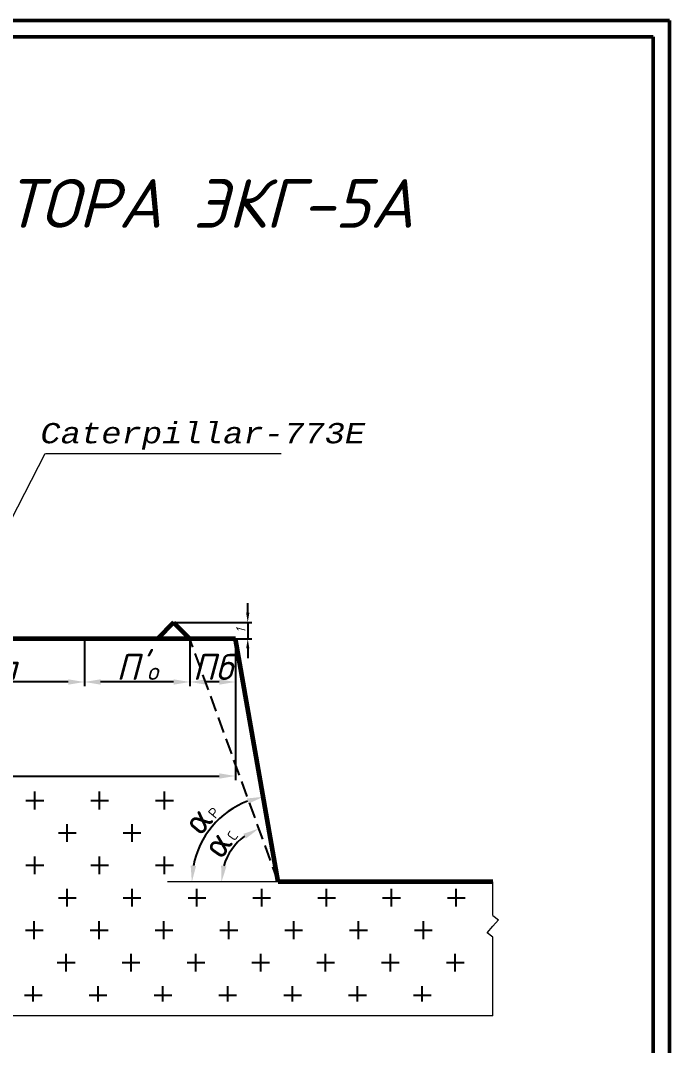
# Model space of a CAD drawing. Header units: millimetres. Extents: x 1400 to 7029, y -1119 to 1612.
# Drawn here: x 2748.2 to 2948.3, y -589 to -272.9 of the extents above; entities that cross this region are included whole.
import ezdxf

# ---------------------------------------------------------------- set-up
doc = ezdxf.new("R2010")
doc.units = ezdxf.units.MM
doc.linetypes.add('gost5', pattern=[7, 5, -2, 0])
doc.styles.add('GOST', font='GOST.shx', dxfattribs={"oblique": 15})
doc.styles.get("Standard").update_dxf_attribs({"font": 'isocpeur.ttf'})
doc.styles.add('стиль2', font='isocteur.ttf')
doc.dimstyles.new('GOST', dxfattribs={"dimscale": 0, "dimtxt": 3, "dimasz": 3, "dimexe": 1.25, "dimexo": 0, "dimtad": 1, "dimtoh": 1, "dimdec": 3, "dimdsep": 46, "dimtxsty": 'GOST', "dimcen": 5, "dimadec": 3, "dimazin": 2, "dimtfac": 1, "dimtdec": 4, "dimtmove": 1, "dimatfit": 3, "dimfxl": 1, "dimtolj": 1, "dimtzin": 0, "dimarcsym": 0})
doc.dimstyles.new('ISO-25', dxfattribs={"dimtxt": 2.5, "dimasz": 2.5, "dimexe": 1.25, "dimexo": 0.625, "dimtad": 1, "dimtxsty": 'Standard', "dimcen": 2.5, "dimadec": 0, "dimazin": 0, "dimtfac": 1, "dimtmove": 0, "dimatfit": 3, "dimfxl": 1, "dimarcsym": 0})

# ---------------------------------------------------------------- blocks, each defined once
blk = doc.blocks.new('*D120')
at = {"color": 0, "lineweight": -2, "transparency": 16777216}
for p, q in [((2767.88, -464.18), (2767.88, -478.14)), ((2800.38, -464.18), (2800.38, -478.14)), ((2795.38, -476.89), (2772.88, -476.89))]:
    blk.add_line(p, q, dxfattribs=at)
at = {"color": 0, "transparency": 16777216}
for points in [[(2772.88, -476.06), (2772.88, -477.72), (2767.88, -476.89)], [(2795.38, -476.06), (2795.38, -477.72), (2800.38, -476.89)]]:
    blk.add_solid(points, dxfattribs=at)
at = {"layer": 'Defpoints', "color": 0, "transparency": 16777216}
for p in [(2767.88, -463.56), (2800.38, -463.56), (2767.88, -476.89)]:
    blk.add_point(p, dxfattribs=at)
at = {"color": 0, "transparency": 16777216, "insert": (2784.13, -472.26), "char_height": 8, "attachment_point": 5}
blk.add_mtext("{\\fISOCPEUR|b0|i1|c204|p34;П'\\H0.6667x;о}", dxfattribs=at)
blk = doc.blocks.new('*D121')
at = {"color": 0, "lineweight": -2, "transparency": 16777216}
blk.add_arc((2827.68, -538.56), 17.53, 126.3983, 163.6017, dxfattribs=at)
at = {"color": 0, "transparency": 16777216}
for points in [[(2816.89, -523.71), (2817.67, -525.18), (2821.69, -522.08)], [(2811.69, -533.73), (2810.04, -533.49), (2810.15, -538.56)]]:
    blk.add_solid(points, dxfattribs=at)
at = {"layer": 'Defpoints', "color": 0, "transparency": 16777216}
for p in [(2800.38, -463.56), (2815.65, -525.8), (2799.76, -538.56), (2827.68, -538.56), (2827.68, -538.56)]:
    blk.add_point(p, dxfattribs=at)
at = {"color": 0, "transparency": 16777216, "insert": (2809.53, -525.85), "char_height": 8, "attachment_point": 5, "rotation": 55}
blk.add_mtext('{\\fISOCPEUR|b0|i0|c204|p34;α\\fISOCPEUR|b0|i0|c0|p34;\\H0.4x;C}', dxfattribs=at)
blk = doc.blocks.new('*D122')
at = {"color": 0, "lineweight": -2, "transparency": 16777216}
blk.add_arc((2827.68, -538.56), 26.67, 110.7566, 169.2434, dxfattribs=at)
at = {"color": 0, "transparency": 16777216}
for points in [[(2818.01, -512.81), (2818.45, -514.42), (2823.05, -512.29)], [(2802.31, -533.66), (2800.65, -533.5), (2801.01, -538.56)]]:
    blk.add_solid(points, dxfattribs=at)
at = {"layer": 'Defpoints', "color": 0, "transparency": 16777216}
for p in [(2814.46, -463.56), (2811.75, -517.16), (2799.76, -538.56), (2827.68, -538.56), (2827.68, -538.56)]:
    blk.add_point(p, dxfattribs=at)
at = {"color": 0, "transparency": 16777216, "insert": (2803.71, -518.44), "char_height": 8, "attachment_point": 5, "rotation": 50}
blk.add_mtext('{\\fISOCPEUR|b0|i0|c204|p34;α\\H0.4063x;Р}', dxfattribs=at)
blk = doc.blocks.new('*D125')
at = {"color": 0, "lineweight": -2, "transparency": 16777216}
for p, q in [((2800.38, -464.18), (2800.38, -478.14)), ((2814.46, -464.18), (2814.46, -478.14)), ((2809.46, -476.89), (2805.38, -476.89))]:
    blk.add_line(p, q, dxfattribs=at)
at = {"color": 0, "transparency": 16777216}
for points in [[(2805.38, -476.06), (2805.38, -477.72), (2800.38, -476.89)], [(2809.46, -476.06), (2809.46, -477.72), (2814.46, -476.89)]]:
    blk.add_solid(points, dxfattribs=at)
at = {"layer": 'Defpoints', "color": 0, "transparency": 16777216}
for p in [(2800.38, -463.56), (2814.46, -463.56), (2800.38, -476.89)]:
    blk.add_point(p, dxfattribs=at)
at = {"color": 0, "transparency": 16777216, "insert": (2807.42, -472.26), "char_height": 8, "attachment_point": 5}
blk.add_mtext('{\\fISOCPEUR|b0|i1|c204|p34;Пб}', dxfattribs=at)
blk = doc.blocks.new('*D126')
at = {"color": 0, "lineweight": -2, "transparency": 16777216}
for p, q in [((2814.46, -464.18), (2814.46, -507.13)), ((2506.26, -464.81), (2506.26, -507.13)), ((2511.26, -505.88), (2809.46, -505.88))]:
    blk.add_line(p, q, dxfattribs=at)
at = {"color": 0, "transparency": 16777216}
for points in [[(2511.26, -505.05), (2511.26, -506.71), (2506.26, -505.88)], [(2809.46, -505.05), (2809.46, -506.71), (2814.46, -505.88)]]:
    blk.add_solid(points, dxfattribs=at)
at = {"layer": 'Defpoints', "color": 0, "transparency": 16777216}
for p in [(2506.26, -464.18), (2814.46, -463.56), (2814.46, -505.88)]:
    blk.add_point(p, dxfattribs=at)
at = {"color": 0, "transparency": 16777216, "insert": (2660.36, -500.05), "char_height": 8, "attachment_point": 5}
blk.add_mtext('{\\fISOCPEUR|b0|i1|c204|p34;Шр}', dxfattribs=at)
blk = doc.blocks.new('*D128')
at = {"color": 0, "lineweight": -2, "transparency": 16777216}
for p, q in [((2767.88, -464.18), (2767.88, -478.14)), ((2712.88, -469.88), (2712.88, -478.14)), ((2762.88, -476.89), (2717.88, -476.89))]:
    blk.add_line(p, q, dxfattribs=at)
at = {"color": 0, "transparency": 16777216}
for points in [[(2717.88, -476.06), (2717.88, -477.72), (2712.88, -476.89)], [(2762.88, -476.06), (2762.88, -477.72), (2767.88, -476.89)]]:
    blk.add_solid(points, dxfattribs=at)
at = {"layer": 'Defpoints', "color": 0, "transparency": 16777216}
for p in [(2767.88, -463.56), (2712.88, -469.26), (2712.88, -476.89)]:
    blk.add_point(p, dxfattribs=at)
at = {"color": 0, "transparency": 16777216, "insert": (2740.38, -472.26), "char_height": 8, "attachment_point": 5}
blk.add_mtext('{\\fISOCPEUR|b0|i1|c204|p34;Пп}', dxfattribs=at)
blk = doc.blocks.new('*D137')
at = {"color": 0, "lineweight": -2, "transparency": 16777216}
for p, q in [((2818.25, -455.56), (2818.25, -452.56)), ((2795.38, -458.56), (2819.5, -458.56)), ((2818.25, -458.56), (2818.25, -463.56)), ((2800.07, -463.56), (2819.5, -463.56)), ((2818.25, -466.56), (2818.25, -469.56))]:
    blk.add_line(p, q, dxfattribs=at)
at = {"color": 0, "transparency": 16777216}
for points in [[(2817.75, -455.56), (2818.75, -455.56), (2818.25, -458.56)], [(2817.75, -466.56), (2818.75, -466.56), (2818.25, -463.56)]]:
    blk.add_solid(points, dxfattribs=at)
at = {"layer": 'Defpoints', "color": 0, "transparency": 16777216}
for p in [(2795.38, -458.56), (2800.07, -463.56), (2818.25, -463.56)]:
    blk.add_point(p, dxfattribs=at)
at = {"color": 0, "lineweight": 20, "transparency": 16777216, "insert": (2816.12, -461.06), "char_height": 3, "attachment_point": 5, "rotation": 90, "style": 'GOST'}
blk.add_mtext('\\A1;{\\Fgost.shx;1}', dxfattribs=at)

msp = doc.modelspace()

# ---------------------------------------------------------------- linework, layer by layer
at = {"color": 0}
for p, q in [((2948.3403, -272.9193), (2354.3403, -272.9193)), ((2948.3403, -1113.9193), (2948.3403, -272.9193)), ((2752.5789, -516.1602), (2752.5789, -510.6833)), ((2772.5789, -516.1602), (2772.5789, -510.6833)), ((2792.5789, -516.1602), (2792.5789, -510.6833)), ((2749.8404, -513.4217), (2755.3173, -513.4217)), ((2769.8404, -513.4217), (2775.3173, -513.4217)), ((2789.8404, -513.4217), (2795.3173, -513.4217)), ((2762.5789, -526.1602), (2762.5789, -520.6833)), ((2782.5789, -526.1602), (2782.5789, -520.6833)), ((2759.8404, -523.4217), (2765.3173, -523.4217)), ((2779.8404, -523.4217), (2785.3173, -523.4217)), ((2752.5789, -536.1602), (2752.5789, -530.6833)), ((2772.5789, -536.1602), (2772.5789, -530.6833)), ((2792.5789, -536.1602), (2792.5789, -530.6833)), ((2749.8404, -533.4217), (2755.3173, -533.4217)), ((2769.8404, -533.4217), (2775.3173, -533.4217)), ((2789.8404, -533.4217), (2795.3173, -533.4217)), ((2759.8404, -543.4217), (2765.3173, -543.4217)), ((2762.5789, -546.1602), (2762.5789, -540.6833)), ((2779.8404, -543.4217), (2785.3173, -543.4217)), ((2782.5789, -546.1602), (2782.5789, -540.6833)), ((2799.8404, -543.4217), (2805.3173, -543.4217)), ((2802.5789, -546.1602), (2802.5789, -540.6833)), ((2819.8404, -543.4217), (2825.3173, -543.4217)), ((2822.5789, -546.1602), (2822.5789, -540.6833)), ((2839.8404, -543.4217), (2845.3173, -543.4217)), ((2842.5789, -546.1602), (2842.5789, -540.6833)), ((2859.8404, -543.4217), (2865.3173, -543.4217)), ((2862.5789, -546.1602), (2862.5789, -540.6833)), ((2879.8404, -543.4217), (2885.3173, -543.4217)), ((2882.5789, -546.1602), (2882.5789, -540.6833)), ((2752.4182, -556.1602), (2752.4182, -550.6833)), ((2772.4182, -556.1602), (2772.4182, -550.6833)), ((2792.4182, -556.1602), (2792.4182, -550.6833)), ((2812.4182, -556.1602), (2812.4182, -550.6833)), ((2832.4182, -556.1602), (2832.4182, -550.6833)), ((2852.4182, -556.1602), (2852.4182, -550.6833)), ((2872.4182, -556.1602), (2872.4182, -550.6833)), ((2749.6798, -553.4217), (2755.1567, -553.4217)), ((2769.6798, -553.4217), (2775.1567, -553.4217)), ((2789.6798, -553.4217), (2795.1567, -553.4217)), ((2809.6798, -553.4217), (2815.1567, -553.4217)), ((2829.6798, -553.4217), (2835.1567, -553.4217)), ((2849.6798, -553.4217), (2855.1567, -553.4217)), ((2869.6798, -553.4217), (2875.1567, -553.4217)), ((2762.2576, -566.1602), (2762.2576, -560.6833)), ((2782.2576, -566.1602), (2782.2576, -560.6833)), ((2802.2576, -566.1602), (2802.2576, -560.6833)), ((2822.2576, -566.1602), (2822.2576, -560.6833)), ((2842.2576, -566.1602), (2842.2576, -560.6833)), ((2862.2576, -566.1602), (2862.2576, -560.6833)), ((2882.2576, -566.1602), (2882.2576, -560.6833)), ((2759.5191, -563.4217), (2764.9961, -563.4217)), ((2779.5191, -563.4217), (2784.9961, -563.4217)), ((2799.5191, -563.4217), (2804.9961, -563.4217)), ((2819.5191, -563.4217), (2824.9961, -563.4217)), ((2839.5191, -563.4217), (2844.9961, -563.4217)), ((2859.5191, -563.4217), (2864.9961, -563.4217)), ((2879.5191, -563.4217), (2884.9961, -563.4217)), ((2752.097, -575.4607), (2752.097, -570.6833)), ((2772.097, -575.4607), (2772.097, -570.6833)), ((2792.097, -575.4607), (2792.097, -570.6833)), ((2812.097, -575.4607), (2812.097, -570.6833)), ((2832.097, -575.4607), (2832.097, -570.6833)), ((2852.097, -575.4607), (2852.097, -570.6833)), ((2872.097, -575.4607), (2872.097, -570.6833)), ((2749.3585, -573.4217), (2754.8354, -573.4217)), ((2769.3585, -573.4217), (2774.8354, -573.4217)), ((2789.3585, -573.4217), (2794.8354, -573.4217)), ((2809.3585, -573.4217), (2814.8354, -573.4217)), ((2829.3585, -573.4217), (2834.8354, -573.4217)), ((2849.3585, -573.4217), (2854.8354, -573.4217)), ((2869.3585, -573.4217), (2874.8354, -573.4217))]:
    msp.add_line(p, q, dxfattribs=at)
at = {"color": 1, "lineweight": 50}
for p, q in [((2354.3403, -272.9193), (2948.3403, -272.9193)), ((2948.3403, -272.9193), (2948.3403, -1113.9193))]:
    msp.add_line(p, q, dxfattribs=at)
at = {"lineweight": 50}
for p, q in [((2374.3403, -277.9193), (2943.3403, -277.9193)), ((2943.3403, -277.9193), (2943.3403, -1108.9193))]:
    msp.add_line(p, q, dxfattribs=at)
at = {"color": 0, "lineweight": 20}
for p, q in [((2734.5261, -447.7366), (2755.7568, -406.421)), ((2755.8691, -406.421), (2828.556, -406.421)), ((2827.6824, -538.5557), (2793.4672, -538.5558)), ((2893.8676, -548.8783), (2893.8676, -538.5558)), ((2893.8676, -548.8783), (2895.6017, -550.2485)), ((2892.1335, -554.1885), (2893.8676, -552.2185)), ((2895.6017, -550.2485), (2893.8676, -552.2185)), ((2893.8676, -555.5586), (2892.1335, -554.1885)), ((2893.8676, -579.79), (2893.8676, -555.5586)), ((2893.8676, -579.79), (2670.8348, -579.79))]:
    msp.add_line(p, q, dxfattribs=at)
at = {"color": 0, "lineweight": 60}
for p, q in [((2795.3846, -458.5557), (2790.3846, -463.5557)), ((2795.3846, -458.5557), (2800.3846, -463.5557)), ((2814.4578, -463.5558), (2506.2643, -463.5558)), ((2827.6824, -538.5557), (2814.4578, -463.5557)), ((2893.8676, -538.5558), (2827.6824, -538.5557))]:
    msp.add_line(p, q, dxfattribs=at)
at = {"color": 0, "linetype": 'gost5'}
msp.add_line((2827.6824, -538.5557), (2800.3846, -463.5557), dxfattribs=at)

# ---------------------------------------------------------------- texts
at = {"color": 0, "lineweight": 20, "insert": (2441.5572, -321.8224), "char_height": 15, "width": 489.879887, "attachment_point": 1}
msp.add_mtext('{\\fISOCPEUR|b0|i1|c204|p34;ВИДОБУВНОГО ВИБОЮ ЕКСКАВАТОРА ЭКГ-5А\\P\\fTahoma|b0|i0|c204|p32;\\P              }', dxfattribs=at)
at = {"color": 0, "lineweight": 30, "insert": (2754.2748, -397.0379), "char_height": 6.25, "width": 84.836709, "attachment_point": 1, "style": 'стиль2'}
msp.add_mtext('{\\fISOCTEUR|b0|i1|c204|p49;Caterpillar-773E}', dxfattribs=at)

# ---------------------------------------------------------------- dimensions: what is measured, and where the dimension line sits
at = {"color": 0, "lineweight": 20}
dim = msp.add_linear_dim(base=(2818.2463, -463.5557), p1=(2795.3846, -458.5557), p2=(2800.0732, -463.5557), angle=90, text='{\\Fgost.shx;1}', dimstyle='GOST', override={"dimscale": 1}, dxfattribs=at)
dim.commit()
dim.dimension.update_dxf_attribs({"geometry": '*D137', "text_midpoint": (2816.1213, -461.0557)})
at = {"color": 0}
for base, p1, p2, text, override, picture, middle in [((2814.4578, -505.8785), (2506.2643, -464.1808), (2814.4578, -463.5557), '{\\fISOCPEUR|b0|i1|c204|p34;Шр}', {"dimtxt": 8, "dimasz": 5, "dimtxsty": 'Standard', "dimclrt": 0}, '*D126', (2660.361, -500.0535)), ((2712.8846, -476.8898), (2767.8846, -463.5557), (2712.8846, -469.2576), '{\\fISOCPEUR|b0|i1|c204|p34;Пп}', {"dimtxt": 8, "dimasz": 5, "dimtxsty": 'Standard', "dimclrt": 0}, '*D128', (2740.3846, -472.2648)), ((2767.8846, -476.8898), (2800.3846, -463.5557), (2767.8846, -463.5557), "{\\fISOCPEUR|b0|i1|c204|p34;П'\\H0.6667x;о}", {"dimtxt": 8, "dimasz": 5, "dimclrt": 0}, '*D120', (2784.1346, -472.2648))]:
    dim = msp.add_linear_dim(base=base, p1=p1, p2=p2, text=text, dimstyle='ISO-25', override=override, dxfattribs=at)
    dim.commit()
    dim.dimension.update_dxf_attribs({"geometry": picture, "text_midpoint": middle})
for base, line2, text, picture, middle in [((2811.7549, -517.1614), ((2827.6824, -538.5557), (2814.4578, -463.5557)), '{\\fISOCPEUR|b0|i0|c204|p34;α\\H0.4063x;Р}', '*D122', (2807.2504, -521.4112)), ((2815.6527, -525.805), ((2827.6824, -538.5557), (2800.3846, -463.5557)), '{\\fISOCPEUR|b0|i0|c204|p34;α\\fISOCPEUR|b0|i0|c0|p34;\\H0.4x;C}', '*D121', (2813.3228, -528.501))]:
    dim = msp.add_angular_dim_2l(base=base, line1=((2827.6824, -538.5557), (2799.7603, -538.5557)), line2=line2, text=text, dimstyle='ISO-25', override={"dimtxt": 8, "dimasz": 5}, dxfattribs=at)
    dim.commit()
    dim.dimension.update_dxf_attribs({"geometry": picture, "text_midpoint": middle, "dimtype": 162})
dim = msp.add_linear_dim(base=(2800.3846, -476.8898), p1=(2814.4578, -463.5557), p2=(2800.3846, -463.5557), text='{\\fISOCPEUR|b0|i1|c204|p34;Пб}', dimstyle='ISO-25', override={"dimtxt": 8, "dimasz": 5, "dimtxsty": 'Standard', "dimclrt": 0}, dxfattribs=at)
dim.commit()
dim.dimension.update_dxf_attribs({"geometry": '*D125', "text_midpoint": (2807.4212, -476.8898), "dimtype": 160})

doc.saveas('drawing.dxf')
